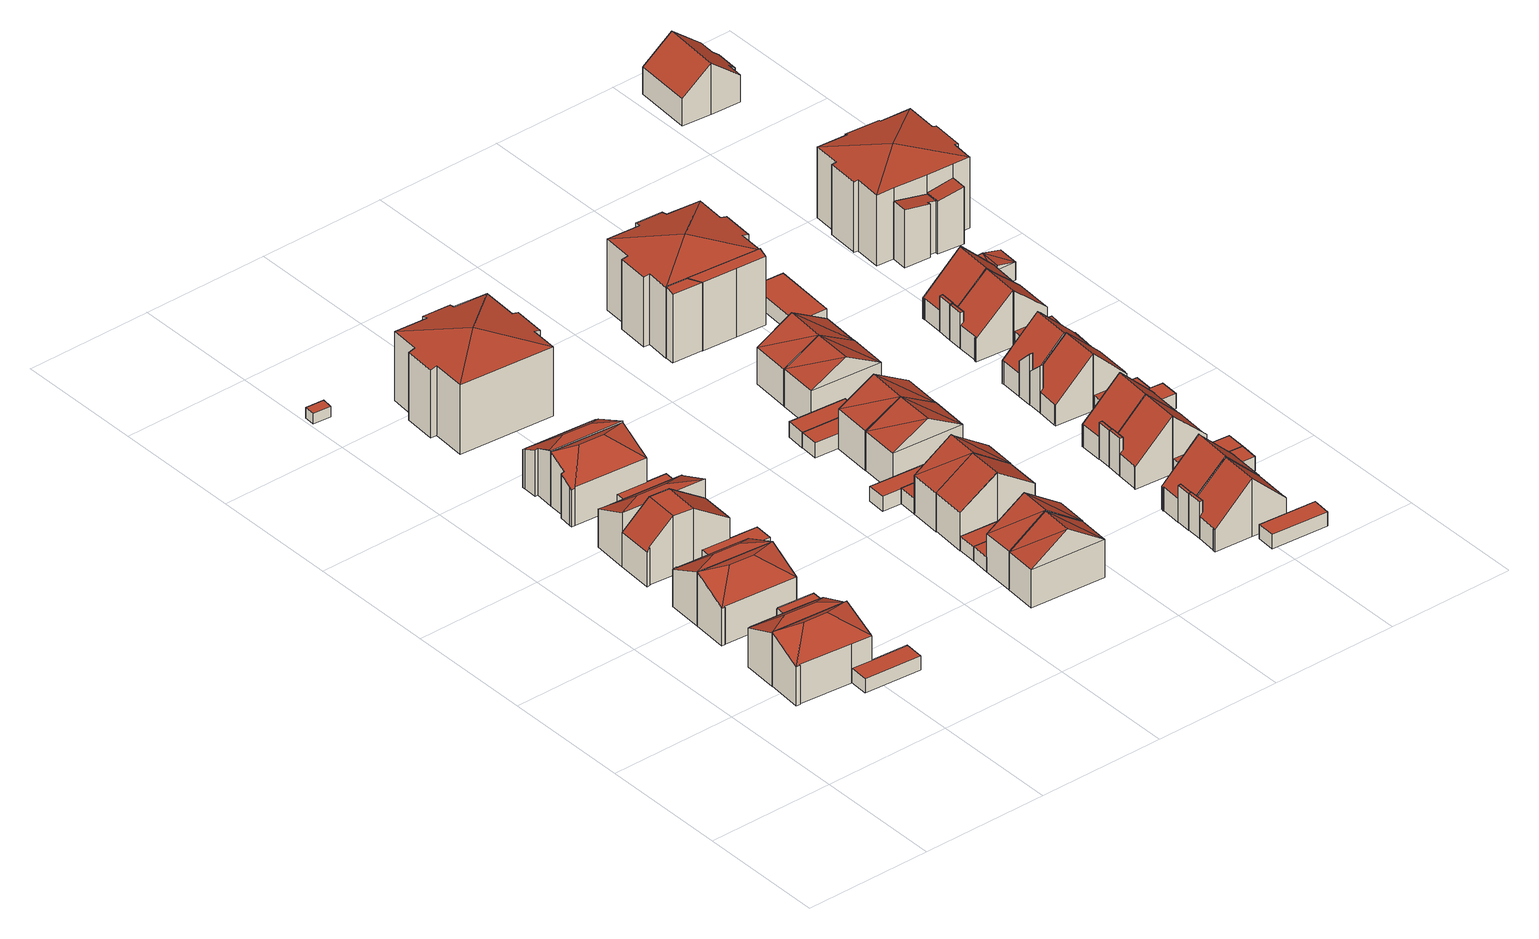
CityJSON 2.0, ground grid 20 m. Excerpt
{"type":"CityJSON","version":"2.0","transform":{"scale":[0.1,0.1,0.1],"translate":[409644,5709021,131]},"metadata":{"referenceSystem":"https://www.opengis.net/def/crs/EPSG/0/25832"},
"CityObjects":{
"building1":{"type":"Building","attributes":{"Gemeindeschluessel":"05978036","Geometrietyp2DReferenz":"3000","function":"31001_1000","roofType":"3200","measuredHeight":9.35},"geometry":[{"type":"MultiSurface","lod":"2","boundaries":[[[0,1,2,3]],[[1,4,5,2]],[[4,6,7,5]],[[6,8,9,7]],[[8,10,11,9]],[[10,12,13,11]],[[12,14,15,13]],[[14,0,3,15]],[[10,8,16]],[[6,4,17]],[[8,6,17,16]],[[4,1,0,14,12,10,16,17]],[[3,2,5,7,9,11,13,15]]],"semantics":{"surfaces":[{"type":"WallSurface"},{"type":"RoofSurface"},{"type":"GroundSurface"}],"values":[0,0,0,0,0,0,0,0,1,1,1,1,2]}}]},
"building2":{"type":"Building","attributes":{"Gemeindeschluessel":"05978036","Geometrietyp2DReferenz":"3000","function":"31001_1000","roofType":"3200","measuredHeight":8.97},"geometry":[{"type":"MultiSurface","lod":"2","boundaries":[[[18,19,20,21]],[[19,22,23,20]],[[22,24,25,23]],[[24,26,27,25]],[[26,28,29,27]],[[28,30,31,29]],[[30,18,21,31]],[[24,22,32]],[[28,26,33]],[[22,19,18,30,28,33,32]],[[26,24,32,33]],[[21,20,23,25,27,29,31]]],"semantics":{"surfaces":[{"type":"WallSurface"},{"type":"RoofSurface"},{"type":"GroundSurface"}],"values":[0,0,0,0,0,0,0,1,1,1,1,2]}}]},
"building3":{"type":"Building","attributes":{"Gemeindeschluessel":"05978036","Geometrietyp2DReferenz":"3000","function":"31001_2460","roofType":"1000","measuredHeight":2.21},"geometry":[{"type":"MultiSurface","lod":"2","boundaries":[[[34,35,36,37]],[[35,38,39,36]],[[38,40,41,39]],[[40,42,43,41]],[[42,34,37,43]],[[42,40,38,35,34]],[[37,36,39,41,43]]],"semantics":{"surfaces":[{"type":"WallSurface"},{"type":"RoofSurface"},{"type":"GroundSurface"}],"values":[0,0,0,0,0,1,2]}}]},
"building4":{"type":"Building","attributes":{"Gemeindeschluessel":"05978036","Geometrietyp2DReferenz":"3000","function":"31001_1000","roofType":"3200","measuredHeight":9.13},"geometry":[{"type":"MultiSurface","lod":"2","boundaries":[[[44,45,46]],[[45,47,48,46]],[[47,49,50,48]],[[49,51,52,50]],[[51,53,54,52]],[[53,55,56,54]],[[55,44,46,56]],[[51,49,57]],[[47,45,58]],[[49,47,58,57]],[[45,44,55,53,51,57,58]],[[46,48,50,52,54,56]]],"semantics":{"surfaces":[{"type":"WallSurface"},{"type":"RoofSurface"},{"type":"GroundSurface"}],"values":[0,0,0,0,0,0,0,1,1,1,1,2]}}]},
"building5":{"type":"Building","attributes":{"Gemeindeschluessel":"05978036","Geometrietyp2DReferenz":"3000","function":"31001_1000","roofType":"3200","measuredHeight":9.13},"geometry":[{"type":"MultiSurface","lod":"2","boundaries":[[[59,60,61,62]],[[60,49,50,61]],[[49,47,48,50]],[[47,63,64,48]],[[63,65,66,64]],[[65,67,68,66]],[[67,59,62,68]],[[49,60,69]],[[63,47,70]],[[60,59,67,65,63,70,69]],[[47,49,69,70]],[[62,61,50,48,64,66,68]]],"semantics":{"surfaces":[{"type":"WallSurface"},{"type":"RoofSurface"},{"type":"GroundSurface"}],"values":[0,0,0,0,0,0,0,1,1,1,1,2]}}]},
"building6":{"type":"Building","attributes":{"Gemeindeschluessel":"05978036","Geometrietyp2DReferenz":"3000","function":"31001_2460","roofType":"1000","measuredHeight":2.38},"geometry":[{"type":"MultiSurface","lod":"2","boundaries":[[[71,72,73,21]],[[72,74,75,73]],[[74,76,77,75]],[[76,78,20,77]],[[78,71,21,20]],[[78,76,74,72,71]],[[21,73,75,77,20]]],"semantics":{"surfaces":[{"type":"WallSurface"},{"type":"RoofSurface"},{"type":"GroundSurface"}],"values":[0,0,0,0,0,1,2]}}]},
"building7":{"type":"Building","attributes":{"Gemeindeschluessel":"05978036","Geometrietyp2DReferenz":"3000","function":"31001_2460","roofType":"1000","measuredHeight":2.33},"geometry":[{"type":"MultiSurface","lod":"2","boundaries":[[[72,79,80,73]],[[79,81,82,80]],[[81,74,75,82]],[[74,72,73,75]],[[74,81,79,72]],[[73,80,82,75]]],"semantics":{"surfaces":[{"type":"WallSurface"},{"type":"RoofSurface"},{"type":"GroundSurface"}],"values":[0,0,0,0,1,2]}}]},
"building8":{"type":"Building","attributes":{"Gemeindeschluessel":"05978036","Geometrietyp2DReferenz":"3000","function":"31001_1000","roofType":"9999","measuredHeight":9.58},"geometry":[{"type":"MultiSurface","lod":"2","boundaries":[[[83,84,85,86]],[[84,87,88,85]],[[87,89,90,88]],[[89,91,92,90]],[[91,93,94,92]],[[93,95,96,94]],[[95,97,98,96]],[[97,99,100,98]],[[99,101,102,100]],[[101,103,104,102]],[[103,83,86,104]],[[89,87,84,83,103]],[[101,99,97,95,93,91]],[[103,101,91,89]],[[86,85,88,90,92,94,96,98,100,102,104]]],"semantics":{"surfaces":[{"type":"WallSurface"},{"type":"RoofSurface"},{"type":"GroundSurface"}],"values":[0,0,0,0,0,0,0,0,0,0,0,1,1,1,2]}}]},
"building9":{"type":"Building","attributes":{"Gemeindeschluessel":"05978036","Geometrietyp2DReferenz":"3000","function":"31001_1000","roofType":"5000","measuredHeight":9.01},"geometry":[{"type":"MultiSurface","lod":"2","boundaries":[[[105,106,107,100]],[[106,108,109,107]],[[108,110,111,109]],[[110,112,113,111]],[[112,114,115,113]],[[114,116,86,115]],[[116,105,100,86]],[[112,117,118,119,116,114]],[[120,106,105]],[[120,118,117,110,108,106]],[[119,118,120,105]],[[112,110,117]],[[105,116,119]],[[100,107,109,111,113,115,86]]],"semantics":{"surfaces":[{"type":"WallSurface"},{"type":"RoofSurface"},{"type":"GroundSurface"}],"values":[0,0,0,0,0,0,0,1,1,1,1,0,0,2]}}]},
"building10":{"type":"Building","attributes":{"Gemeindeschluessel":"05978036","Geometrietyp2DReferenz":"3000","function":"31001_2460","roofType":"1000","measuredHeight":2.47},"geometry":[{"type":"MultiSurface","lod":"2","boundaries":[[[121,122,123,124]],[[122,125,126,123]],[[125,127,128,126]],[[127,121,124,128]],[[127,125,122,121]],[[124,123,126,128]]],"semantics":{"surfaces":[{"type":"WallSurface"},{"type":"RoofSurface"},{"type":"GroundSurface"}],"values":[0,0,0,0,1,2]}}]},
"building11":{"type":"Building","attributes":{"Gemeindeschluessel":"05978036","Geometrietyp2DReferenz":"3000","function":"31001_2500","roofType":"1000","measuredHeight":1.7},"geometry":[{"type":"MultiSurface","lod":"2","boundaries":[[[129,130,131,132]],[[130,133,134,131]],[[133,135,136,134]],[[135,129,132,136]],[[135,133,130,129]],[[132,131,134,136]]],"semantics":{"surfaces":[{"type":"WallSurface"},{"type":"RoofSurface"},{"type":"GroundSurface"}],"values":[0,0,0,0,1,2]}}]},
"building12":{"type":"Building","attributes":{"Gemeindeschluessel":"05978036","Geometrietyp2DReferenz":"3000","function":"31001_2460","roofType":"1000","measuredHeight":2.13},"geometry":[{"type":"MultiSurface","lod":"2","boundaries":[[[137,138,139,140]],[[138,141,124,139]],[[141,142,143,124]],[[142,137,140,143]],[[142,141,138,137]],[[140,139,124,143]]],"semantics":{"surfaces":[{"type":"WallSurface"},{"type":"RoofSurface"},{"type":"GroundSurface"}],"values":[0,0,0,0,1,2]}}]},
"building13":{"type":"Building","attributes":{"Gemeindeschluessel":"05978036","Geometrietyp2DReferenz":"3000","function":"31001_1000","roofType":"3200","measuredHeight":9.34},"geometry":[{"type":"MultiSurface","lod":"2","boundaries":[[[144,145,146,147]],[[145,148,146]],[[148,149,150,146]],[[149,151,152,150]],[[151,153,154,152]],[[153,155,156,154]],[[155,157,158,156]],[[157,159,160,158]],[[159,144,147,160]],[[144,159,161]],[[157,155,153,151,149,148,145,162]],[[159,157,162,161]],[[145,144,161,162]],[[147,146,150,152,154,156,158,160]]],"semantics":{"surfaces":[{"type":"WallSurface"},{"type":"RoofSurface"},{"type":"GroundSurface"}],"values":[0,0,0,0,0,0,0,0,0,1,1,1,1,2]}}]},
"building14":{"type":"Building","attributes":{"Gemeindeschluessel":"05978036","Geometrietyp2DReferenz":"3000","function":"31001_1000","roofType":"5000","measuredHeight":9.22},"geometry":[{"type":"MultiSurface","lod":"2","boundaries":[[[163,164,165,158]],[[164,166,167,165]],[[166,168,169,167]],[[168,170,171,169]],[[170,172,173,171]],[[172,174,173]],[[174,175,176,173]],[[175,177,178,176]],[[177,179,180,178]],[[179,181,160,180]],[[181,163,158,160]],[[179,182,181]],[[166,164,183,184,170,168]],[[179,177,175,174,172,170,184,182]],[[181,182,184,183,163]],[[164,163,183]],[[158,165,167,169,171,173,176,178,180,160]]],"semantics":{"surfaces":[{"type":"WallSurface"},{"type":"RoofSurface"},{"type":"GroundSurface"}],"values":[0,0,0,0,0,0,0,0,0,0,0,1,1,1,1,0,2]}}]},
"building15":{"type":"Building","attributes":{"Gemeindeschluessel":"05978036","Geometrietyp2DReferenz":"3000","function":"31001_2460","roofType":"1000","measuredHeight":2.33},"geometry":[{"type":"MultiSurface","lod":"2","boundaries":[[[185,186,187,188]],[[186,189,190,187]],[[189,191,192,190]],[[191,185,188,192]],[[191,189,186,185]],[[188,187,190,192]]],"semantics":{"surfaces":[{"type":"WallSurface"},{"type":"RoofSurface"},{"type":"GroundSurface"}],"values":[0,0,0,0,1,2]}}]},
"building16":{"type":"Building","attributes":{"Gemeindeschluessel":"05978036","Geometrietyp2DReferenz":"3000","function":"31001_2460","roofType":"1000","measuredHeight":2.26},"geometry":[{"type":"MultiSurface","lod":"2","boundaries":[[[193,194,195,196]],[[194,197,198,195]],[[197,199,200,198]],[[199,193,196,200]],[[199,197,194,193]],[[196,195,198,200]]],"semantics":{"surfaces":[{"type":"WallSurface"},{"type":"RoofSurface"},{"type":"GroundSurface"}],"values":[0,0,0,0,1,2]}}]},
"building17":{"type":"Building","attributes":{"Gemeindeschluessel":"05978036","Geometrietyp2DReferenz":"3000","function":"31001_2460","roofType":"1000","measuredHeight":2.45},"geometry":[{"type":"MultiSurface","lod":"2","boundaries":[[[201,202,203,204]],[[202,205,206,203]],[[205,207,208,206]],[[207,201,204,208]],[[207,205,202,201]],[[204,203,206,208]]],"semantics":{"surfaces":[{"type":"WallSurface"},{"type":"RoofSurface"},{"type":"GroundSurface"}],"values":[0,0,0,0,1,2]}}]},
"building18":{"type":"Building","attributes":{"Gemeindeschluessel":"05978036","Geometrietyp2DReferenz":"3000","function":"31001_1000","roofType":"3500","measuredHeight":13.02},"geometry":[{"type":"MultiSurface","lod":"2","boundaries":[[[209,210,211,212]],[[210,213,214,211]],[[213,215,216,214]],[[215,217,218,216]],[[217,219,220,218]],[[219,221,222,220]],[[221,223,224,222]],[[223,225,226,224]],[[225,227,228,226]],[[227,229,230,228]],[[229,231,232,230]],[[231,233,234,232]],[[233,235,236,234]],[[235,237,238,236]],[[237,239,240,238]],[[239,209,212,240]],[[215,213,241]],[[225,223,221,219,217,215,241]],[[235,233,231,229,227,225,241]],[[213,210,209,239,237,235,241]],[[212,211,214,216,218,220,222,224,226,228,230,232,234,236,238,240]]],"semantics":{"surfaces":[{"type":"WallSurface"},{"type":"RoofSurface"},{"type":"GroundSurface"}],"values":[0,0,0,0,0,0,0,0,0,0,0,0,0,0,0,0,1,1,1,1,2]}}]},
"building19":{"type":"Building","attributes":{"Gemeindeschluessel":"05978036","Geometrietyp2DReferenz":"3000","function":"31001_1000","roofType":"3100","measuredHeight":10.27},"geometry":[{"type":"MultiSurface","lod":"2","boundaries":[[[242,243,244,245]],[[243,246,247,244]],[[246,248,249,247]],[[248,242,245,249]],[[246,243,250]],[[242,248,251]],[[251,243,242]],[[243,251,250]],[[248,250,251]],[[250,248,246]],[[245,244,247,249]]],"semantics":{"surfaces":[{"type":"WallSurface"},{"type":"RoofSurface"},{"type":"GroundSurface"}],"values":[0,0,0,0,0,0,1,1,1,1,2]}}]},
"building20":{"type":"Building","attributes":{"Gemeindeschluessel":"05978036","Geometrietyp2DReferenz":"3000","function":"31001_2460","roofType":"1000","measuredHeight":2.4},"geometry":[{"type":"MultiSurface","lod":"2","boundaries":[[[252,253,254,255]],[[253,256,257,254]],[[256,258,259,257]],[[258,252,255,259]],[[258,256,253,252]],[[255,254,257,259]]],"semantics":{"surfaces":[{"type":"WallSurface"},{"type":"RoofSurface"},{"type":"GroundSurface"}],"values":[0,0,0,0,1,2]}}]},
"building21":{"type":"Building","attributes":{"Gemeindeschluessel":"05978036","Geometrietyp2DReferenz":"3000","function":"31001_2460","roofType":"1000","measuredHeight":2.35},"geometry":[{"type":"MultiSurface","lod":"2","boundaries":[[[260,261,262,254]],[[261,263,264,262]],[[263,265,257,264]],[[265,260,254,257]],[[265,263,261,260]],[[254,262,264,257]]],"semantics":{"surfaces":[{"type":"WallSurface"},{"type":"RoofSurface"},{"type":"GroundSurface"}],"values":[0,0,0,0,1,2]}}]},
"building22":{"type":"Building","attributes":{"Gemeindeschluessel":"05978036","Geometrietyp2DReferenz":"3000","function":"31001_1000","roofType":"3100","measuredHeight":10.38},"geometry":[{"type":"MultiSurface","lod":"2","boundaries":[[[266,267,255,249]],[[267,268,269,255]],[[268,270,245,269]],[[270,266,249,245]],[[268,267,271]],[[266,270,272]],[[267,272,271]],[[272,267,266]],[[271,270,268]],[[270,271,272]],[[249,255,269,245]]],"semantics":{"surfaces":[{"type":"WallSurface"},{"type":"RoofSurface"},{"type":"GroundSurface"}],"values":[0,0,0,0,0,0,1,1,1,1,2]}}]},
"building23":{"type":"Building","attributes":{"Gemeindeschluessel":"05978036","Geometrietyp2DReferenz":"3000","function":"31001_1000","roofType":"5000","measuredHeight":10.32},"geometry":[{"type":"MultiSurface","lod":"2","boundaries":[[[273,274,275,276]],[[274,277,278,275]],[[277,279,280,278]],[[279,281,282,280]],[[281,273,276,282]],[[279,277,283,284,281]],[[284,283,274,273]],[[277,274,283]],[[273,281,284]],[[276,275,278,280,282]]],"semantics":{"surfaces":[{"type":"WallSurface"},{"type":"RoofSurface"},{"type":"GroundSurface"}],"values":[0,0,0,0,0,1,1,0,0,2]}}]},
"building24":{"type":"Building","attributes":{"Gemeindeschluessel":"05978036","Geometrietyp2DReferenz":"3000","function":"31001_2460","roofType":"1000","measuredHeight":2.37},"geometry":[{"type":"MultiSurface","lod":"2","boundaries":[[[285,286,287,288]],[[286,289,290,287]],[[289,291,292,290]],[[291,285,288,292]],[[291,289,286,285]],[[288,287,290,292]]],"semantics":{"surfaces":[{"type":"WallSurface"},{"type":"RoofSurface"},{"type":"GroundSurface"}],"values":[0,0,0,0,1,2]}}]},
"building25":{"type":"Building","attributes":{"Gemeindeschluessel":"05978036","Geometrietyp2DReferenz":"3000","function":"31001_2460","roofType":"1000","measuredHeight":2.48},"geometry":[{"type":"MultiSurface","lod":"2","boundaries":[[[293,294,295,296]],[[294,297,298,295]],[[297,299,300,298]],[[299,293,296,300]],[[299,297,294,293]],[[296,295,298,300]]],"semantics":{"surfaces":[{"type":"WallSurface"},{"type":"RoofSurface"},{"type":"GroundSurface"}],"values":[0,0,0,0,1,2]}}]},
"building26":{"type":"Building","attributes":{"Gemeindeschluessel":"05978036","Geometrietyp2DReferenz":"3000","function":"31001_1000","roofType":"3100","measuredHeight":10.31},"geometry":[{"type":"MultiSurface","lod":"2","boundaries":[[[301,302,300,296]],[[302,303,304,300]],[[303,305,306,304]],[[305,307,308,306]],[[307,301,296,308]],[[309,310,301]],[[301,307,309]],[[305,303,311,310]],[[310,309,305]],[[302,311,303]],[[301,310,311,302]],[[305,309,307]],[[296,300,304,306,308]]],"semantics":{"surfaces":[{"type":"WallSurface"},{"type":"RoofSurface"},{"type":"GroundSurface"}],"values":[0,0,0,0,0,1,1,1,1,0,0,0,2]}}]},
"building27":{"type":"Building","attributes":{"Gemeindeschluessel":"05978036","Geometrietyp2DReferenz":"3000","function":"31001_2460","roofType":"1000","measuredHeight":2.38},"geometry":[{"type":"MultiSurface","lod":"2","boundaries":[[[312,313,314,315]],[[313,316,317,314]],[[316,318,319,317]],[[318,312,315,319]],[[318,316,313,312]],[[315,314,317,319]]],"semantics":{"surfaces":[{"type":"WallSurface"},{"type":"RoofSurface"},{"type":"GroundSurface"}],"values":[0,0,0,0,1,2]}}]},
"building28":{"type":"Building","attributes":{"Gemeindeschluessel":"05978036","Geometrietyp2DReferenz":"3000","function":"31001_1000","roofType":"3100","measuredHeight":9.63},"geometry":[{"type":"MultiSurface","lod":"2","boundaries":[[[320,321,322,323]],[[321,324,325,322]],[[324,326,327,325]],[[326,320,323,327]],[[324,321,328]],[[320,326,329]],[[321,329,328]],[[329,321,320]],[[328,326,324]],[[326,328,329]],[[323,322,325,327]]],"semantics":{"surfaces":[{"type":"WallSurface"},{"type":"RoofSurface"},{"type":"GroundSurface"}],"values":[0,0,0,0,0,0,1,1,1,1,2]}}]},
"building29":{"type":"Building","attributes":{"Gemeindeschluessel":"05978036","Geometrietyp2DReferenz":"3000","function":"31001_2460","roofType":"1000","measuredHeight":2.55},"geometry":[{"type":"MultiSurface","lod":"2","boundaries":[[[312,330,331,332]],[[330,333,334,331]],[[333,313,335,334]],[[313,312,332,335]],[[313,333,330,312]],[[332,331,334,335]]],"semantics":{"surfaces":[{"type":"WallSurface"},{"type":"RoofSurface"},{"type":"GroundSurface"}],"values":[0,0,0,0,1,2]}}]},
"building30":{"type":"Building","attributes":{"Gemeindeschluessel":"05978036","Geometrietyp2DReferenz":"3000","function":"31001_1000","roofType":"3100","measuredHeight":9.71},"geometry":[{"type":"MultiSurface","lod":"2","boundaries":[[[336,337,338,339]],[[337,340,341,338]],[[340,342,343,341]],[[342,336,339,343]],[[340,337,344]],[[336,342,328]],[[337,328,344]],[[328,337,336]],[[344,342,340]],[[342,344,328]],[[339,338,341,343]]],"semantics":{"surfaces":[{"type":"WallSurface"},{"type":"RoofSurface"},{"type":"GroundSurface"}],"values":[0,0,0,0,0,0,1,1,1,1,2]}}]},
"building31":{"type":"Building","attributes":{"Gemeindeschluessel":"05978036","Geometrietyp2DReferenz":"3000","function":"51009_1610","roofType":"2100","measuredHeight":11.46},"geometry":[{"type":"MultiSurface","lod":"2","boundaries":[[[345,346,347,348]],[[346,349,350,347]],[[349,351,352,350]],[[351,345,348,352]],[[351,349,346,345]],[[348,347,350,352]]],"semantics":{"surfaces":[{"type":"WallSurface"},{"type":"RoofSurface"},{"type":"GroundSurface"}],"values":[0,0,0,0,1,2]}}]},
"building32":{"type":"Building","attributes":{"Gemeindeschluessel":"05978036","Geometrietyp2DReferenz":"3000","function":"31001_1000","roofType":"3100","measuredHeight":9.18},"geometry":[{"type":"MultiSurface","lod":"2","boundaries":[[[353,354,355,356]],[[354,357,358,355]],[[357,359,360,358]],[[359,353,356,360]],[[357,354,361]],[[353,359,362]],[[354,362,361]],[[362,354,353]],[[361,359,357]],[[359,361,362]],[[356,355,358,360]]],"semantics":{"surfaces":[{"type":"WallSurface"},{"type":"RoofSurface"},{"type":"GroundSurface"}],"values":[0,0,0,0,0,0,1,1,1,1,2]}}]},
"building33":{"type":"Building","attributes":{"Gemeindeschluessel":"05978036","Geometrietyp2DReferenz":"3000","function":"51009_1610","roofType":"1000","measuredHeight":5.88},"geometry":[{"type":"MultiSurface","lod":"2","boundaries":[[[363,364,365,366]],[[364,367,368,365]],[[367,369,370,368]],[[369,363,366,370]],[[369,367,364,363]],[[366,365,368,370]]],"semantics":{"surfaces":[{"type":"WallSurface"},{"type":"RoofSurface"},{"type":"GroundSurface"}],"values":[0,0,0,0,1,2]}}]},
"building34":{"type":"Building","attributes":{"Gemeindeschluessel":"05978036","Geometrietyp2DReferenz":"3000","function":"51009_1610","roofType":"1000","measuredHeight":5.84},"geometry":[{"type":"MultiSurface","lod":"2","boundaries":[[[371,372,373,374]],[[372,375,376,373]],[[375,377,378,376]],[[377,371,374,378]],[[377,375,372,371]],[[374,373,376,378]]],"semantics":{"surfaces":[{"type":"WallSurface"},{"type":"RoofSurface"},{"type":"GroundSurface"}],"values":[0,0,0,0,1,2]}}]},
"building35":{"type":"Building","attributes":{"Gemeindeschluessel":"05978036","Geometrietyp2DReferenz":"3000","function":"31001_1000","roofType":"3100","measuredHeight":9.2},"geometry":[{"type":"MultiSurface","lod":"2","boundaries":[[[379,380,381,382]],[[380,383,384,381]],[[383,385,386,384]],[[385,379,382,386]],[[383,380,387]],[[379,385,361]],[[380,361,387]],[[361,380,379]],[[387,385,383]],[[385,387,361]],[[382,381,384,386]]],"semantics":{"surfaces":[{"type":"WallSurface"},{"type":"RoofSurface"},{"type":"GroundSurface"}],"values":[0,0,0,0,0,0,1,1,1,1,2]}}]},
"building36":{"type":"Building","attributes":{"Gemeindeschluessel":"05978036","Geometrietyp2DReferenz":"3000","function":"31001_1000","roofType":"3100","measuredHeight":9.32},"geometry":[{"type":"MultiSurface","lod":"2","boundaries":[[[388,389,370,390]],[[389,391,368,370]],[[391,392,365,368]],[[392,393,394,365]],[[393,395,396,394]],[[395,397,398,396]],[[397,399,400,398]],[[399,401,402,400]],[[401,403,404,402]],[[403,405,406,404]],[[405,407,408,406]],[[407,388,390,408]],[[403,401,399,397,395,393]],[[393,392,391,389,388,407,405,403]],[[390,370,368,365,394,396,398,400,402,404,406,408]]],"semantics":{"surfaces":[{"type":"WallSurface"},{"type":"RoofSurface"},{"type":"GroundSurface"}],"values":[0,0,0,0,0,0,0,0,0,0,0,0,1,1,2]}}]},
"building37":{"type":"Building","attributes":{"Gemeindeschluessel":"05978036","Geometrietyp2DReferenz":"3000","function":"31001_1000"},"children":["building37-1","building37-2"]},
"building37-1":{"type":"BuildingPart","attributes":{"roofType":"2100","measuredHeight":11.56},"parents":["building37"],"geometry":[{"type":"MultiSurface","lod":"2","boundaries":[[[409,410,411,412,413]],[[410,414,415,411]],[[414,351,416,415]],[[351,349,417,418,416]],[[351,414,410,409,349]],[[418,412,411,415,416]],[[409,413,417,349]],[[413,412,418,417]]],"semantics":{"surfaces":[{"type":"WallSurface"},{"type":"RoofSurface"},{"type":"GroundSurface"},{"type":"ClosureSurface"}],"values":[0,0,0,0,1,2,0,3]}}]},
"building37-2":{"type":"BuildingPart","attributes":{"roofType":"3500","measuredHeight":13.2},"parents":["building37"],"geometry":[{"type":"MultiSurface","lod":"2","boundaries":[[[419,420,421,422]],[[420,423,424,421]],[[423,425,426,424]],[[425,427,428,426]],[[427,429,430,428]],[[429,431,432,430]],[[431,433,434,432]],[[433,435,436,434]],[[435,437,438,436]],[[437,439,440,438]],[[439,441,442,440]],[[441,443,444,442]],[[443,413,412,444]],[[417,445,446,418]],[[445,447,448,446]],[[447,449,450,448]],[[449,419,422,450]],[[433,431,429,427,425,423,451]],[[413,443,441,439,437,435,433,451]],[[445,417,413,451]],[[423,420,419,449,447,445,451]],[[422,421,424,426,428,430,432,434,436,438,440,442,444,412,418,446,448,450]],[[418,412,413,417]]],"semantics":{"surfaces":[{"type":"WallSurface"},{"type":"RoofSurface"},{"type":"GroundSurface"},{"type":"ClosureSurface"}],"values":[0,0,0,0,0,0,0,0,0,0,0,0,0,0,0,0,0,1,1,1,1,2,3]}}]},
"building38":{"type":"Building","attributes":{"Gemeindeschluessel":"05978036","Geometrietyp2DReferenz":"3000","function":"51009_1610","roofType":"1000","measuredHeight":5.94},"geometry":[{"type":"MultiSurface","lod":"2","boundaries":[[[452,453,454,455]],[[453,456,457,454]],[[456,458,459,457]],[[458,452,455,459]],[[458,456,453,452]],[[455,454,457,459]]],"semantics":{"surfaces":[{"type":"WallSurface"},{"type":"RoofSurface"},{"type":"GroundSurface"}],"values":[0,0,0,0,1,2]}}]},
"building39":{"type":"Building","attributes":{"Gemeindeschluessel":"05978036","Geometrietyp2DReferenz":"3000","function":"31001_1000","roofType":"3100","measuredHeight":9.7},"geometry":[{"type":"MultiSurface","lod":"2","boundaries":[[[460,461,462,463]],[[461,464,465,462]],[[464,466,467,465]],[[466,468,469,467]],[[468,470,471,469]],[[470,472,473,471]],[[472,474,475,473]],[[474,476,477,475]],[[476,478,479,477]],[[478,480,481,479]],[[480,482,483,481]],[[482,484,485,483]],[[484,460,463,485]],[[480,478,476,474,472,470,468,466]],[[466,464,461,460,484,482,480]],[[463,462,465,467,469,471,473,475,477,479,481,483,485]]],"semantics":{"surfaces":[{"type":"WallSurface"},{"type":"RoofSurface"},{"type":"GroundSurface"}],"values":[0,0,0,0,0,0,0,0,0,0,0,0,0,1,1,2]}}]},
"building40":{"type":"Building","attributes":{"Gemeindeschluessel":"05978036","Geometrietyp2DReferenz":"3000","function":"31001_2460","roofType":"1000","measuredHeight":2.33},"geometry":[{"type":"MultiSurface","lod":"2","boundaries":[[[486,487,488,489]],[[487,490,491,488]],[[490,492,493,491]],[[492,486,489,493]],[[492,490,487,486]],[[489,488,491,493]]],"semantics":{"surfaces":[{"type":"WallSurface"},{"type":"RoofSurface"},{"type":"GroundSurface"}],"values":[0,0,0,0,1,2]}}]},
"building41":{"type":"Building","attributes":{"Gemeindeschluessel":"05978036","Geometrietyp2DReferenz":"3000","function":"51009_1610","roofType":"1000","measuredHeight":5.93},"geometry":[{"type":"MultiSurface","lod":"2","boundaries":[[[494,495,496,455]],[[495,497,498,496]],[[497,499,454,498]],[[499,494,455,454]],[[499,497,495,494]],[[455,496,498,454]]],"semantics":{"surfaces":[{"type":"WallSurface"},{"type":"RoofSurface"},{"type":"GroundSurface"}],"values":[0,0,0,0,1,2]}}]},
"building42":{"type":"Building","attributes":{"Gemeindeschluessel":"05978036","Geometrietyp2DReferenz":"3000","function":"31001_1000","roofType":"3100","measuredHeight":9.34},"geometry":[{"type":"MultiSurface","lod":"2","boundaries":[[[500,501,459,502]],[[501,503,457,459]],[[503,504,454,457]],[[504,505,506,454]],[[505,507,508,506]],[[507,509,510,508]],[[509,511,512,510]],[[511,513,514,512]],[[513,515,516,514]],[[515,517,518,516]],[[517,519,520,518]],[[519,521,502,520]],[[521,500,502]],[[517,515,513,511,509,507,505]],[[505,504,503,501,500,521,519,517]],[[459,457,454,506,508,510,512,514,516,518,520,502]]],"semantics":{"surfaces":[{"type":"WallSurface"},{"type":"RoofSurface"},{"type":"GroundSurface"}],"values":[0,0,0,0,0,0,0,0,0,0,0,0,0,1,1,2]}}]},
"building43":{"type":"Building","attributes":{"Gemeindeschluessel":"05978036","Geometrietyp2DReferenz":"3000","function":"31001_2460","roofType":"1000","measuredHeight":2.35},"geometry":[{"type":"MultiSurface","lod":"2","boundaries":[[[522,523,524,483]],[[523,525,526,524]],[[525,527,528,526]],[[527,529,485,528]],[[529,522,483,485]],[[529,527,525,523,522]],[[483,524,526,528,485]]],"semantics":{"surfaces":[{"type":"WallSurface"},{"type":"RoofSurface"},{"type":"GroundSurface"}],"values":[0,0,0,0,0,1,2]}}]},
"building44":{"type":"Building","attributes":{"Gemeindeschluessel":"05978036","Geometrietyp2DReferenz":"3000","function":"51009_1610","roofType":"2100","measuredHeight":7.59},"geometry":[{"type":"MultiSurface","lod":"2","boundaries":[[[530,531,532,533]],[[531,534,535,532]],[[534,536,537,535]],[[536,530,533,537]],[[536,534,531,530]],[[533,532,535,537]]],"semantics":{"surfaces":[{"type":"WallSurface"},{"type":"RoofSurface"},{"type":"GroundSurface"}],"values":[0,0,0,0,1,2]}}]},
"building45":{"type":"Building","attributes":{"Gemeindeschluessel":"05978036","Geometrietyp2DReferenz":"3000","function":"31001_1000","roofType":"3100","measuredHeight":9.46},"geometry":[{"type":"MultiSurface","lod":"2","boundaries":[[[538,539,540,541]],[[539,542,543,540]],[[542,505,544,543]],[[505,545,546,544]],[[545,547,548,546]],[[547,549,550,548]],[[549,551,552,550]],[[551,553,552]],[[553,554,555,552]],[[554,556,557,555]],[[556,558,559,557]],[[558,560,561,559]],[[560,538,541,561]],[[556,554,553,551,549,547,545,505]],[[505,542,539,538,560,558,556]],[[541,540,543,544,546,548,550,552,555,557,559,561]]],"semantics":{"surfaces":[{"type":"WallSurface"},{"type":"RoofSurface"},{"type":"GroundSurface"}],"values":[0,0,0,0,0,0,0,0,0,0,0,0,0,1,1,2]}}]},
"building46":{"type":"Building","attributes":{"Gemeindeschluessel":"05978036","Geometrietyp2DReferenz":"3000","function":"31001_2460","roofType":"1000","measuredHeight":2.36},"geometry":[{"type":"MultiSurface","lod":"2","boundaries":[[[523,562,563,524]],[[562,564,565,563]],[[564,566,567,565]],[[566,525,526,567]],[[525,523,524,526]],[[525,566,564,562,523]],[[524,563,565,567,526]]],"semantics":{"surfaces":[{"type":"WallSurface"},{"type":"RoofSurface"},{"type":"GroundSurface"}],"values":[0,0,0,0,0,1,2]}}]},
"building47":{"type":"Building","attributes":{"Gemeindeschluessel":"05978036","Geometrietyp2DReferenz":"3000","function":"51009_1610","roofType":"2100","measuredHeight":8.18},"geometry":[{"type":"MultiSurface","lod":"2","boundaries":[[[568,569,570,571]],[[569,572,573,570]],[[572,574,575,573]],[[574,568,571,575]],[[574,572,569,568]],[[571,570,573,575]]],"semantics":{"surfaces":[{"type":"WallSurface"},{"type":"RoofSurface"},{"type":"GroundSurface"}],"values":[0,0,0,0,1,2]}}]},
"building48":{"type":"Building","attributes":{"Gemeindeschluessel":"05978036","Geometrietyp2DReferenz":"3000","function":"51009_1611","roofType":"1000","measuredHeight":2.5},"geometry":[{"type":"MultiSurface","lod":"2","boundaries":[[[576,577,578,579]],[[577,580,581,578]],[[580,582,583,581]],[[582,576,579,583]],[[582,580,577,576]],[[579,578,581,583]]],"semantics":{"surfaces":[{"type":"WallSurface"},{"type":"RoofSurface"},{"type":"GroundSurface"}],"values":[0,0,0,0,1,2]}}]},
"building49":{"type":"Building","attributes":{"Gemeindeschluessel":"05978036","Geometrietyp2DReferenz":"3000","function":"31001_1000","roofType":"3100","measuredHeight":9.19},"geometry":[{"type":"MultiSurface","lod":"2","boundaries":[[[584,585,533,586]],[[585,587,537,533]],[[587,588,535,537]],[[588,589,590,535]],[[589,591,592,590]],[[591,593,594,592]],[[593,595,594]],[[595,596,597,594]],[[596,598,599,597]],[[598,600,601,599]],[[600,602,603,601]],[[602,584,586,603]],[[600,598,596,595,593,591,589]],[[589,588,587,585,584,602,600]],[[533,537,535,590,592,594,597,599,601,603,586]]],"semantics":{"surfaces":[{"type":"WallSurface"},{"type":"RoofSurface"},{"type":"GroundSurface"}],"values":[0,0,0,0,0,0,0,0,0,0,0,0,1,1,2]}}]},
"building50":{"type":"Building","attributes":{"Gemeindeschluessel":"05978036","Geometrietyp2DReferenz":"3000","function":"51009_1611","roofType":"1000","measuredHeight":2.49},"geometry":[{"type":"MultiSurface","lod":"2","boundaries":[[[604,605,606,607]],[[605,608,609,606]],[[608,610,611,609]],[[610,604,607,611]],[[610,608,605,604]],[[607,606,609,611]]],"semantics":{"surfaces":[{"type":"WallSurface"},{"type":"RoofSurface"},{"type":"GroundSurface"}],"values":[0,0,0,0,1,2]}}]},
"building51":{"type":"Building","attributes":{"Gemeindeschluessel":"05978036","Geometrietyp2DReferenz":"3000","function":"31001_2460","roofType":"1000","measuredHeight":2.41},"geometry":[{"type":"MultiSurface","lod":"2","boundaries":[[[612,613,614,615]],[[613,616,617,614]],[[616,618,619,617]],[[618,620,621,619]],[[620,622,623,621]],[[622,612,615,623]],[[622,620,618,616,613,612]],[[615,614,617,619,621,623]]],"semantics":{"surfaces":[{"type":"WallSurface"},{"type":"RoofSurface"},{"type":"GroundSurface"}],"values":[0,0,0,0,0,0,1,2]}}]},
"building52":{"type":"Building","attributes":{"Gemeindeschluessel":"05978036","Geometrietyp2DReferenz":"3000","function":"31001_2460","roofType":"1000","measuredHeight":2.5},"geometry":[{"type":"MultiSurface","lod":"2","boundaries":[[[616,624,599,625]],[[624,626,597,599]],[[626,627,628,597]],[[627,618,629,628]],[[618,616,625,629]],[[618,627,626,624,616]],[[625,599,597,628,629]]],"semantics":{"surfaces":[{"type":"WallSurface"},{"type":"RoofSurface"},{"type":"GroundSurface"}],"values":[0,0,0,0,0,1,2]}}]},
"building53":{"type":"Building","attributes":{"Gemeindeschluessel":"05978036","Geometrietyp2DReferenz":"3000","function":"51009_1610","roofType":"2100","measuredHeight":5.88},"geometry":[{"type":"MultiSurface","lod":"2","boundaries":[[[630,631,632,633]],[[631,634,635,632]],[[634,636,637,635]],[[636,630,633,637]],[[636,634,631,630]],[[633,632,635,637]]],"semantics":{"surfaces":[{"type":"WallSurface"},{"type":"RoofSurface"},{"type":"GroundSurface"}],"values":[0,0,0,0,1,2]}}]},
"building54":{"type":"Building","attributes":{"Gemeindeschluessel":"05978036","Geometrietyp2DReferenz":"3000","function":"31001_1000","roofType":"5000","measuredHeight":9.31},"geometry":[{"type":"MultiSurface","lod":"2","boundaries":[[[638,639,571,570]],[[639,640,575,571]],[[640,641,642,575]],[[641,643,644,642]],[[643,645,646,644]],[[645,647,648,646]],[[647,649,650,648]],[[649,651,650]],[[651,652,653,650]],[[652,638,570,653]],[[640,639,638,654,655,643,641]],[[651,649,647,645,655,654,652]],[[645,643,655]],[[638,652,654]],[[570,571,575,642,644,646,648,650,653]]],"semantics":{"surfaces":[{"type":"WallSurface"},{"type":"RoofSurface"},{"type":"GroundSurface"}],"values":[0,0,0,0,0,0,0,0,0,0,1,1,0,0,2]}}]},
"building55":{"type":"Building","attributes":{"Gemeindeschluessel":"05978036","Geometrietyp2DReferenz":"3000","function":"51009_1610","roofType":"1000","measuredHeight":5.84},"geometry":[{"type":"MultiSurface","lod":"2","boundaries":[[[656,657,658,632]],[[657,659,660,658]],[[659,661,635,660]],[[661,656,632,635]],[[661,659,657,656]],[[632,658,660,635]]],"semantics":{"surfaces":[{"type":"WallSurface"},{"type":"RoofSurface"},{"type":"GroundSurface"}],"values":[0,0,0,0,1,2]}}]},
"building56":{"type":"Building","attributes":{"Gemeindeschluessel":"05978036","Geometrietyp2DReferenz":"3000","function":"31001_1000","roofType":"3100","measuredHeight":9.12},"geometry":[{"type":"MultiSurface","lod":"2","boundaries":[[[662,663,633,664]],[[663,665,637,633]],[[665,666,635,637]],[[666,667,668,635]],[[667,669,670,668]],[[669,671,672,670]],[[671,673,674,672]],[[673,675,676,674]],[[675,677,678,676]],[[677,679,680,678]],[[679,681,682,680]],[[681,662,664,682]],[[677,675,673,671,669,667]],[[667,666,665,663,662,681,679,677]],[[664,633,637,635,668,670,672,674,676,678,680,682]]],"semantics":{"surfaces":[{"type":"WallSurface"},{"type":"RoofSurface"},{"type":"GroundSurface"}],"values":[0,0,0,0,0,0,0,0,0,0,0,0,1,1,2]}}]},
"building57":{"type":"Building","attributes":{"Gemeindeschluessel":"05978036","Geometrietyp2DReferenz":"3000","function":"31001_2460","roofType":"1000","measuredHeight":2.29},"geometry":[{"type":"MultiSurface","lod":"2","boundaries":[[[683,684,685,686]],[[684,687,688,685]],[[687,689,690,688]],[[689,691,692,690]],[[691,683,686,692]],[[691,689,687,684,683]],[[686,685,688,690,692]]],"semantics":{"surfaces":[{"type":"WallSurface"},{"type":"RoofSurface"},{"type":"GroundSurface"}],"values":[0,0,0,0,0,1,2]}}]},
"building58":{"type":"Building","attributes":{"Gemeindeschluessel":"05978036","Geometrietyp2DReferenz":"3000","function":"31001_2460","roofType":"2100","measuredHeight":2.46},"geometry":[{"type":"MultiSurface","lod":"2","boundaries":[[[693,694,695,685]],[[694,696,697,695]],[[696,698,699,697]],[[698,700,688,699]],[[700,693,685,688]],[[700,698,696,694,693]],[[685,695,697,699,688]]],"semantics":{"surfaces":[{"type":"WallSurface"},{"type":"RoofSurface"},{"type":"GroundSurface"}],"values":[0,0,0,0,0,1,2]}}]},
"building59":{"type":"Building","attributes":{"Gemeindeschluessel":"05978036","Geometrietyp2DReferenz":"3000","function":"31001_1000","roofType":"3100","measuredHeight":9.18},"geometry":[{"type":"MultiSurface","lod":"2","boundaries":[[[701,702,670,703]],[[702,704,668,670]],[[704,705,635,668]],[[705,706,660,635]],[[706,707,658,660]],[[707,708,709,658]],[[708,710,711,709]],[[710,712,713,711]],[[712,714,715,713]],[[714,716,717,715]],[[716,718,719,717]],[[718,701,703,719]],[[714,712,710,708,707,706,705,704]],[[704,702,701,718,716,714]],[[703,670,668,635,660,658,709,711,713,715,717,719]]],"semantics":{"surfaces":[{"type":"WallSurface"},{"type":"RoofSurface"},{"type":"GroundSurface"}],"values":[0,0,0,0,0,0,0,0,0,0,0,0,1,1,2]}}]},
"building60":{"type":"Building","attributes":{"Gemeindeschluessel":"05978036","Geometrietyp2DReferenz":"3000","function":"31001_2460","roofType":"5000","measuredHeight":3.64},"geometry":[{"type":"MultiSurface","lod":"2","boundaries":[[[720,721,722,717]],[[721,723,724,722]],[[723,725,726,724]],[[725,727,719,726]],[[727,720,717,719]],[[728,725,723]],[[725,728,729]],[[728,727,729]],[[721,727,728]],[[727,721,720]],[[727,725,729]],[[723,721,728]],[[717,722,724,726,719]]],"semantics":{"surfaces":[{"type":"WallSurface"},{"type":"RoofSurface"},{"type":"GroundSurface"}],"values":[0,0,0,0,0,1,1,1,1,1,0,0,2]}}]},
"building61":{"type":"Building","attributes":{"Gemeindeschluessel":"05978036","Geometrietyp2DReferenz":"3000","function":"31001_1000"},"children":["building61-1","building61-2","building61-3"]},
"building61-1":{"type":"BuildingPart","attributes":{"roofType":"2100","measuredHeight":9.36},"parents":["building61"],"geometry":[{"type":"MultiSurface","lod":"2","boundaries":[[[730,731,732,733]],[[734,735,736,737]],[[735,738,739,736]],[[738,730,733,739]],[[738,735,734,740,731,730]],[[733,732,741,737,736,739]],[[740,741,732,731]],[[737,741,740,734]]],"semantics":{"surfaces":[{"type":"WallSurface"},{"type":"RoofSurface"},{"type":"GroundSurface"},{"type":"ClosureSurface"}],"values":[0,0,0,0,1,2,3,3]}}]},
"building61-2":{"type":"BuildingPart","attributes":{"roofType":"2100","measuredHeight":9.24},"parents":["building61"],"geometry":[{"type":"MultiSurface","lod":"2","boundaries":[[[742,743,744,745]],[[743,746,747,744]],[[746,748,737,747]],[[748,734,737]],[[749,748,746,743,742]],[[744,747,737,741,745]],[[740,734,748,749]],[[740,741,737,734]],[[745,741,740,749,742]]],"semantics":{"surfaces":[{"type":"WallSurface"},{"type":"RoofSurface"},{"type":"GroundSurface"},{"type":"ClosureSurface"}],"values":[0,0,0,0,1,2,0,3,3]}}]},
"building61-3":{"type":"BuildingPart","attributes":{"roofType":"3500","measuredHeight":12.8},"parents":["building61"],"geometry":[{"type":"MultiSurface","lod":"2","boundaries":[[[750,751,752,753]],[[751,754,755,752]],[[754,756,757,755]],[[756,758,759,757]],[[758,760,761,759]],[[760,762,763,761]],[[762,764,765,763]],[[764,766,767,765]],[[766,768,745,767]],[[768,742,745]],[[769,732,731]],[[769,770,771,732]],[[770,772,773,771]],[[772,774,775,773]],[[774,776,777,775]],[[776,778,779,777]],[[778,780,781,779]],[[780,782,783,781]],[[782,784,785,783]],[[784,786,787,785]],[[786,750,753,787]],[[766,764,762,760,758,756,754,788]],[[770,769,789,768,766,788]],[[782,780,778,776,774,772,770,788]],[[754,751,750,786,784,782,788]],[[753,752,755,757,759,761,763,765,767,745,741,732,771,773,775,777,779,781,783,785,787]],[[749,742,768,789]],[[749,740,741,745,742]],[[731,740,749,789,769]],[[731,732,741,740]]],"semantics":{"surfaces":[{"type":"WallSurface"},{"type":"RoofSurface"},{"type":"GroundSurface"},{"type":"ClosureSurface"}],"values":[0,0,0,0,0,0,0,0,0,0,0,0,0,0,0,0,0,0,0,0,0,1,1,1,1,2,0,3,0,3]}}]},
"building62":{"type":"Building","attributes":{"Gemeindeschluessel":"05978036","Geometrietyp2DReferenz":"3000","function":"31001_1000","roofType":"3100","measuredHeight":8.2},"geometry":[{"type":"MultiSurface","lod":"2","boundaries":[[[790,791,792,793]],[[791,794,795,792]],[[794,796,797,795]],[[796,798,799,797]],[[798,800,801,799]],[[800,802,803,801]],[[802,804,805,803]],[[804,806,807,805]],[[806,808,809,807]],[[808,790,793,809]],[[804,802,800,798,796,794,791,790]],[[790,808,806,804]],[[793,792,795,797,799,801,803,805,807,809]]],"semantics":{"surfaces":[{"type":"WallSurface"},{"type":"RoofSurface"},{"type":"GroundSurface"}],"values":[0,0,0,0,0,0,0,0,0,0,1,1,2]}}]}
},
"vertices":[
[76,150,84],[76,149,83],[76,149,20],[76,150,20],[70,150,83],[70,150,20],[75,205,107],[75,205,20],[195,196,107],[195,196,20],[191,141,84],[191,141,20],[191,140,83],[191,140,20],[159,143,83],[159,143,20],[152,185,114],[114,187,114],
[168,253,82],[200,251,81],[200,251,19],[168,253,19],[200,249,82],[200,249,19],[195,196,105],[195,196,19],[75,205,105],[75,205,19],[79,260,82],[79,260,19],[84,260,82],[84,260,19],[160,218,109],[110,222,109],
[157,113,44],[159,143,44],[159,143,21],[157,113,21],[191,140,44],[191,140,21],[249,136,44],[249,136,21],[247,106,44],[247,106,21],
[84,320,78],[84,320,79],[84,320,18],[88,375,105],[88,375,18],[209,365,105],[209,365,18],[205,311,79],[205,311,18],[89,320,79],[89,320,18],[89,319,78],[89,319,18],[167,353,109],[127,356,109],
[213,420,78],[213,419,79],[213,419,18],[213,420,18],[92,430,78],[92,430,18],[98,430,79],[98,430,18],[98,429,79],[98,429,18],[169,385,109],[128,388,109],
[168,253,42],[170,283,42],[170,283,19],[230,278,42],[230,278,19],[228,249,42],[228,249,19],[200,251,42],
[173,313,42],[173,313,19],[232,308,42],[232,308,19],
[235,534,71],[231,484,71],[231,484,15],[235,534,15],[231,479,71],[231,479,15],[173,484,110],[173,484,15],[140,487,111],[140,487,15],[102,490,76],[102,490,15],[102,489,76],[102,489,15],[97,489,71],[97,489,15],[101,545,71],[101,545,15],[144,541,111],[144,541,15],[177,539,110],[177,539,15],
[101,545,102],[106,600,76],[106,600,15],[111,600,76],[111,600,15],[111,599,76],[111,599,15],[240,589,76],[240,589,15],[239,585,78],[239,585,15],[235,534,102],[239,589,76],[185,556,105],[234,534,102],[140,559,105],
[183,453,41],[243,448,41],[243,448,16],[183,453,16],[240,418,41],[240,418,16],[181,423,41],[181,423,16],
[7,1082,23],[36,1080,23],[36,1080,6],[7,1082,6],[34,1063,23],[34,1063,6],[6,1065,23],[6,1065,6],
[275,476,38],[273,446,38],[273,446,16],[275,476,16],[183,453,38],[186,483,38],[186,483,16],
[231,650,75],[116,659,75],[116,659,13],[231,650,13],[116,659,74],[110,659,72],[110,659,13],[111,664,75],[111,664,13],[113,684,84],[113,684,13],[118,684,86],[118,684,13],[120,714,100],[120,714,13],[236,705,100],[236,705,13],[194,693,106],[153,696,106],
[120,714,102],[123,744,88],[123,744,13],[118,744,87],[118,744,13],[119,765,77],[119,765,13],[119,770,74],[119,770,13],[124,769,74],[124,769,13],[124,769,75],[235,760,75],[235,760,13],[235,761,74],[235,761,13],[240,760,74],[240,760,13],[236,705,102],[199,724,105],[120,716,102],[154,728,105],
[197,623,38],[257,618,38],[257,618,15],[197,623,15],[255,588,38],[255,588,15],[195,593,38],[195,593,15],
[183,654,36],[263,648,36],[263,648,14],[183,654,14],[261,618,36],[261,618,14],[181,624,36],[181,624,14],
[275,792,35],[273,763,35],[273,763,11],[275,792,11],[183,769,35],[183,769,11],[185,799,35],[185,799,11],
[272,918,116],[262,918,119],[262,918,7],[272,918,7],[259,875,119],[259,875,7],[109,887,119],[109,887,7],[113,940,119],[113,940,7],[103,940,116],[103,940,7],[107,990,116],[107,990,7],[117,990,119],[117,990,7],[121,1036,119],[121,1036,7],[174,1032,119],[174,1032,7],[174,1042,116],[174,1042,7],[218,1038,116],[218,1038,7],[217,1029,119],[217,1029,7],[270,1024,119],[270,1024,7],[266,968,119],[266,968,7],[276,968,116],[276,968,7],[190,957,137],
[566,155,89],[562,105,89],[562,105,28],[566,155,28],[443,114,89],[443,114,28],[447,164,89],[447,164,28],[502,110,131],[506,160,131],
[450,214,52],[453,244,52],[453,244,28],[450,214,28],[513,239,52],[513,239,28],[510,209,52],[510,209,28],
[453,244,51],[455,274,51],[455,274,28],[515,269,51],[515,269,28],[513,239,51],
[447,164,90],[450,214,90],[570,205,90],[570,205,28],[566,155,90],[510,209,132],[506,160,132],
[455,274,89],[460,329,89],[460,329,27],[455,274,27],[579,319,87],[579,319,27],[575,264,87],[575,264,27],[515,269,129],[515,269,27],[518,324,130],[514,269,130],
[436,411,49],[438,440,49],[438,440,25],[436,411,25],[528,432,49],[528,432,25],[526,404,49],[526,404,25],
[464,379,51],[466,408,51],[466,408,26],[464,379,26],[526,404,51],[526,404,26],[523,374,51],[523,374,26],
[464,379,88],[523,374,88],[583,369,88],[583,369,26],[579,319,88],[579,319,26],[460,329,88],[460,329,26],[519,324,130],[523,374,130],[523,374,129],
[450,593,47],[540,586,47],[540,586,23],[450,593,23],[538,556,47],[538,556,23],[448,564,47],[448,564,23],
[475,437,87],[480,498,87],[480,498,24],[475,437,24],[593,489,87],[593,489,24],[588,428,87],[588,428,24],[537,494,120],[532,432,120],
[453,623,47],[453,623,22],[450,593,22],[543,616,47],[543,616,22],[540,586,22],
[480,499,87],[485,560,87],[485,560,23],[480,499,23],[598,551,87],[598,551,23],[593,490,87],[593,490,23],[542,556,120],
[451,860,124],[452,874,129],[452,874,14],[451,860,14],[485,871,129],[485,871,14],[499,856,124],[499,856,14],
[489,621,81],[494,682,81],[494,682,21],[489,621,21],[607,673,81],[607,673,21],[602,612,81],[602,612,21],[550,678,113],[545,616,113],
[713,114,90],[718,114,90],[718,114,31],[713,114,31],[717,90,90],[717,90,31],[712,90,90],[712,90,31],
[713,114,89],[715,138,89],[715,138,30],[713,114,30],[720,138,89],[720,138,30],[718,114,89],[718,114,30],
[494,683,80],[499,744,80],[499,744,21],[494,683,21],[612,735,80],[612,735,21],[607,674,80],[607,674,21],[555,740,113],
[709,57,66],[712,90,66],[709,57,31],[717,90,71],[718,114,71],[773,109,124],[773,109,31],[827,105,71],[827,105,31],[822,48,71],[822,48,31],[823,48,71],[823,48,31],[822,44,71],[822,44,31],[768,49,124],[768,49,31],[708,53,66],[708,53,31],[708,57,66],[708,57,31],
[602,861,129],[601,848,124],[601,848,13],[602,861,13],[602,861,127],[554,852,124],[554,852,13],[499,856,13],[485,871,127],[485,871,13],
[450,963,125],[459,962,127],[459,962,13],[450,963,13],[463,1009,127],[463,1009,13],[516,1005,127],[516,1005,13],[517,1015,125],[517,1015,13],[560,1012,125],[560,1012,13],[560,1002,127],[560,1002,13],[613,997,127],[613,997,13],[609,951,127],[609,951,13],[619,950,125],[619,950,13],[615,900,125],[615,900,13],[605,901,127],[605,901,13],[602,862,127],[602,862,13],[452,874,127],[452,874,13],[455,912,127],[455,912,13],[446,913,125],[446,913,13],[532,931,146],
[728,295,87],[733,294,87],[733,294,27],[728,295,27],[731,270,87],[731,270,27],[726,271,87],[726,271,27],
[832,162,71],[831,162,72],[831,162,29],[832,162,29],[827,105,72],[827,105,29],[773,109,126],[773,109,29],[718,114,72],[718,114,29],[720,138,72],[720,138,29],[715,138,67],[715,138,29],[718,171,67],[718,171,29],[717,171,66],[717,171,29],[718,175,66],[718,175,29],[777,170,126],[777,170,29],[779,170,124],[779,170,29],[832,166,71],[832,166,29],
[771,38,55],[861,31,55],[861,31,32],[771,38,32],[858,2,55],[858,2,32],[769,9,55],[769,9,32],
[728,295,86],[730,318,86],[730,318,27],[735,318,86],[735,318,27],[733,294,86],
[723,237,63],[726,271,63],[723,237,27],[731,270,68],[733,294,68],[787,290,121],[787,290,27],[841,286,68],[841,286,27],[836,228,68],[836,228,27],[837,228,68],[837,228,27],[837,225,68],[837,225,27],[783,229,120],[783,229,27],[782,229,121],[782,229,27],[722,234,62],[722,234,27],[723,237,62],
[779,170,52],[781,200,52],[781,200,29],[871,192,52],[871,192,29],[868,163,52],[868,163,29],[832,166,52],
[740,451,100],[742,475,77],[742,475,24],[740,451,24],[747,475,77],[747,475,24],[745,451,100],[745,451,24],
[846,343,67],[845,343,67],[845,343,26],[846,343,26],[841,286,67],[841,286,26],[787,290,26],[733,294,67],[733,294,26],[735,318,67],[735,318,26],[730,318,62],[730,318,26],[732,352,62],[732,352,26],[732,352,61],[732,355,61],[732,355,26],[792,350,121],[792,350,26],[793,350,120],[793,350,26],[846,346,67],[846,346,26],
[783,229,52],[783,229,29],[837,225,52],[837,225,29],[873,222,52],[873,222,29],
[749,499,80],[747,475,105],[747,475,23],[749,499,23],[742,475,105],[742,475,23],[744,499,80],[744,499,23],
[670,895,40],[662,796,40],[662,796,15],[670,895,15],[612,799,40],[612,799,15],[620,899,40],[620,899,15],
[737,418,57],[740,451,58],[737,418,24],[745,451,62],[747,475,63],[801,470,116],[801,470,24],[855,466,63],[855,466,24],[851,409,63],[851,409,24],[851,409,62],[851,406,62],[851,406,24],[798,410,115],[798,410,24],[797,410,116],[797,410,24],[737,415,57],[737,415,24],
[677,992,39],[673,942,39],[673,942,14],[677,992,14],[623,947,39],[623,947,14],[628,996,39],[628,996,14],
[846,346,49],[793,350,49],[793,350,25],[846,346,25],[795,380,49],[795,380,25],[865,375,49],[865,375,25],[885,373,49],[885,373,25],[883,343,49],[883,343,25],
[798,410,49],[795,380,24],[851,406,49],[867,404,49],[867,404,24],[865,375,24],
[754,632,81],[756,656,80],[756,656,23],[754,632,23],[761,655,80],[761,655,23],[759,631,81],[759,631,23],
[747,475,65],[749,499,65],[744,499,60],[746,532,60],[746,532,23],[746,536,60],[746,536,23],[807,531,112],[807,531,23],[860,527,59],[860,527,23],[860,523,59],[860,523,23],[860,523,60],[855,466,59],[855,466,23],[798,471,116],[803,531,116],
[756,656,81],[758,679,81],[758,679,23],[763,679,81],[763,679,23],[761,655,81],
[752,598,61],[754,632,61],[752,598,23],[759,631,65],[761,655,65],[815,651,114],[815,651,23],[869,647,65],[869,647,23],[865,589,65],[865,589,23],[865,586,65],[865,586,23],[812,590,113],[812,590,23],[810,590,114],[810,590,23],[751,595,60],[751,595,23],[751,598,60],[751,598,23],
[807,531,47],[810,560,47],[810,560,24],[807,531,24],[869,556,47],[869,556,24],[867,526,47],[867,526,24],[860,527,47],[860,527,24],
[810,560,46],[812,590,48],[812,590,24],[865,586,48],[865,586,24],[872,585,48],[872,585,24],[869,556,46],
[874,704,62],[869,647,62],[874,704,23],[815,651,115],[761,655,62],[763,679,62],[758,679,57],[761,713,57],[761,713,23],[760,713,56],[760,713,23],[760,716,56],[760,716,23],[820,711,115],[820,711,23],[821,711,115],[821,711,23],[875,707,62],[875,707,23],
[821,711,52],[823,746,52],[823,746,23],[913,739,52],[913,739,23],[910,705,52],[910,705,23],[875,707,52],[884,741,59],[881,707,59],
[817,821,115],[819,846,115],[819,846,22],[817,821,22],[871,822,105],[858,823,108],[858,823,22],[871,822,22],[858,818,108],[858,818,22],[872,841,105],[872,841,22],
[914,838,114],[912,813,114],[912,813,22],[914,838,22],[870,817,107],[870,817,22],[871,822,107],[872,841,107],
[904,978,135],[904,975,136],[904,975,22],[904,978,22],[952,971,136],[952,971,22],[948,921,136],[948,921,22],[954,920,135],[954,920,22],[950,870,135],[950,870,22],[944,871,136],[944,871,22],[941,838,136],[941,838,22],[941,836,136],[941,836,22],[914,838,136],[819,846,136],[791,848,136],[791,848,22],[795,890,136],[795,890,22],[788,891,135],[788,891,22],[789,893,135],[789,893,22],[792,941,135],[792,941,22],[799,940,136],[799,940,22],[802,983,136],[802,983,22],[850,979,136],[850,979,22],[850,983,135],[850,983,22],[871,909,150],[872,841,136],
[858,1349,98],[905,1345,60],[905,1345,16],[858,1349,16],[903,1319,60],[903,1319,16],[913,1318,52],[913,1318,16],[910,1281,52],[910,1281,16],[900,1282,60],[900,1282,16],[898,1256,60],[898,1256,16],[851,1259,98],[851,1259,16],[804,1263,60],[804,1263,16],[811,1352,60],[811,1352,16]
]}
